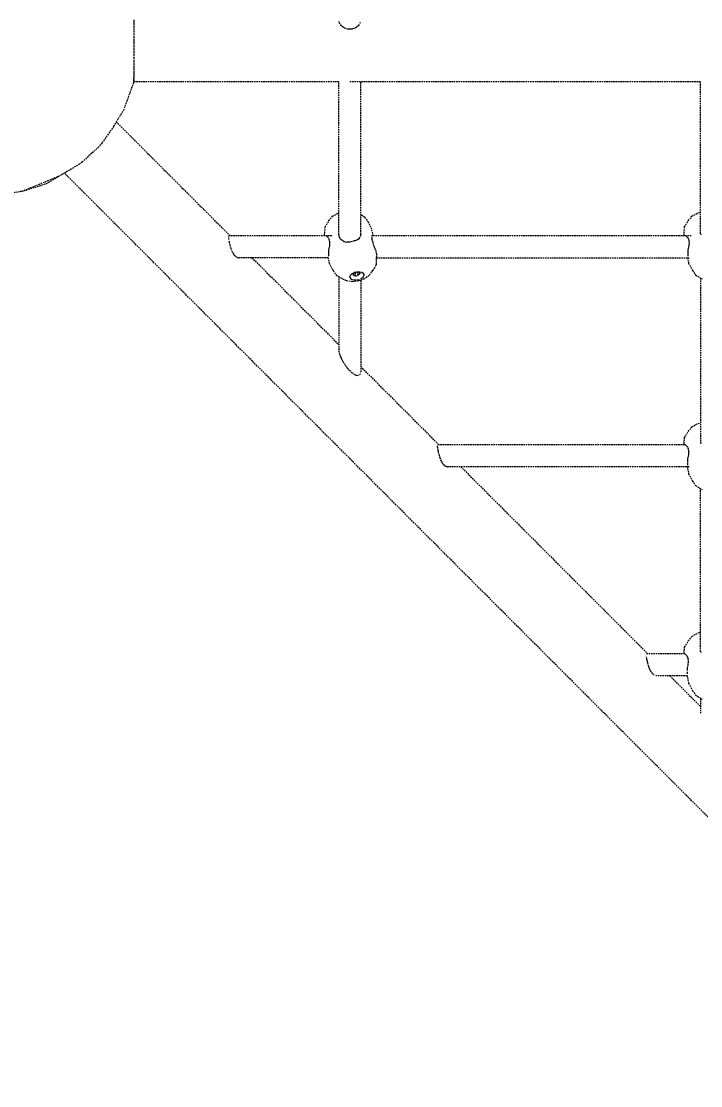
# Model space of a CAD drawing. Header units: millimetres. Extents: x -5899 to 5819, y -5159 to 4068.
# Drawn here: x -1605 to -1045, y -1811 to -934 of the extents above; entities that cross this region are included whole.
import ezdxf

# ---------------------------------------------------------------- set-up
doc = ezdxf.new("R2010")
doc.units = ezdxf.units.MM
doc.linetypes.add('HIDDEN', pattern=[1.905, 1.27, -0.635])
for name, color, linetype in [('DIKOM_ОБЪЕКТ', 7, 'Continuous'), ('DIKOM_РАЗМЕР_ЗОНА', 7, 'Continuous'), ('DIKOM_РАЗМЕР_ОБЪЕКТА', 7, 'Continuous')]:
    doc.layers.add(name, color=color, linetype=linetype)
doc.styles.add('style1', font='arialbd.ttf', dxfattribs={"width": 0.8})
doc.dimstyles.new('1-50', dxfattribs={"dimtxt": 300, "dimasz": 200, "dimexe": 100, "dimexo": 0, "dimgap": 100, "dimtad": 1, "dimtxsty": 'style1', "dimcen": 200, "dimclrd": 7, "dimclre": 7, "dimclrt": 7, "dimadec": 1, "dimazin": 2, "dimtfac": 1, "dimtmove": 0, "dimatfit": 2, "dimfxl": 0, "dimlwd": 25, "dimlwe": 18, "dimarcsym": 0})

# ---------------------------------------------------------------- blocks, each defined once
blk = doc.blocks.new('*D0')
at = {"layer": 'Defpoints', "color": 0, "transparency": 16777216}
for p in [(-587.32, 2301.17), (-4790.55, -2120.14), (-586.68, -2120.14)]:
    blk.add_point(p, dxfattribs=at)
at = {"layer": 'DIKOM_РАЗМЕР_ОБЪЕКТА', "color": 7, "lineweight": 18, "transparency": 16777216}
for p, q in [((-587.32, 2301.17), (-4890.55, 2301.17)), ((-586.68, -2120.14), (-4890.55, -2120.14))]:
    blk.add_line(p, q, dxfattribs=at)
at = {"layer": 'DIKOM_РАЗМЕР_ОБЪЕКТА', "color": 7, "lineweight": 25, "transparency": 16777216}
blk.add_line((-4790.55, 2101.17), (-4790.55, -1920.14), dxfattribs=at)
at = {"layer": 'DIKOM_РАЗМЕР_ОБЪЕКТА', "color": 7, "transparency": 16777216}
for points in [[(-4823.88, 2101.17), (-4757.22, 2101.17), (-4790.55, 2301.17)], [(-4823.88, -1920.14), (-4757.22, -1920.14), (-4790.55, -2120.14)]]:
    blk.add_solid(points, dxfattribs=at)
at = {"layer": 'DIKOM_РАЗМЕР_ОБЪЕКТА', "color": 7, "transparency": 16777216, "insert": (-5069.25, 85.55), "char_height": 300, "attachment_point": 5, "rotation": 90, "style": 'style1'}
blk.add_mtext('{\\fArial|b0|i0|c204|p34;\\H1.16667x;4400}', dxfattribs=at)
blk = doc.blocks.new('*D1')
at = {"layer": 'Defpoints', "color": 0, "transparency": 16777216}
for p in [(-2800.52, 90.07), (3818.91, 90.07), (3818.91, -4274.71)]:
    blk.add_point(p, dxfattribs=at)
at = {"layer": 'DIKOM_РАЗМЕР_ОБЪЕКТА', "color": 7, "lineweight": 18, "transparency": 16777216}
for p, q in [((-2800.52, 90.07), (-2800.52, -4374.71)), ((3818.91, 90.07), (3818.91, -4374.71))]:
    blk.add_line(p, q, dxfattribs=at)
at = {"layer": 'DIKOM_РАЗМЕР_ОБЪЕКТА', "color": 7, "lineweight": 25, "transparency": 16777216}
blk.add_line((-2600.52, -4274.71), (3618.91, -4274.71), dxfattribs=at)
at = {"layer": 'DIKOM_РАЗМЕР_ОБЪЕКТА', "color": 7, "transparency": 16777216}
for points in [[(-2600.52, -4241.37), (-2600.52, -4308.04), (-2800.52, -4274.71)], [(3618.91, -4241.37), (3618.91, -4308.04), (3818.91, -4274.71)]]:
    blk.add_solid(points, dxfattribs=at)
at = {"layer": 'DIKOM_РАЗМЕР_ОБЪЕКТА', "color": 7, "transparency": 16777216, "insert": (470.97, -3996.01), "char_height": 300, "attachment_point": 5, "style": 'style1'}
blk.add_mtext('{\\fArial|b0|i0|c204|p34;\\H1.16667x;6600}', dxfattribs=at)
blk = doc.blocks.new('*D2')
at = {"layer": 'Defpoints', "color": 0, "transparency": 16777216}
for p in [(-5423.09, 4068.46), (-588.59, 4068.46), (-588.59, -3888.19)]:
    blk.add_point(p, dxfattribs=at)
at = {"layer": 'DIKOM_РАЗМЕР_ЗОНА', "color": 7, "lineweight": 18, "transparency": 16777216}
for p, q in [((-588.59, 4068.46), (-5523.09, 4068.46)), ((-588.59, -3888.19), (-5523.09, -3888.19))]:
    blk.add_line(p, q, dxfattribs=at)
at = {"layer": 'DIKOM_РАЗМЕР_ЗОНА', "color": 7, "lineweight": 25, "transparency": 16777216}
blk.add_line((-5423.09, -3688.19), (-5423.09, 3868.46), dxfattribs=at)
at = {"layer": 'DIKOM_РАЗМЕР_ЗОНА', "color": 7, "transparency": 16777216}
for points in [[(-5456.42, 3868.46), (-5389.75, 3868.46), (-5423.09, 4068.46)], [(-5456.42, -3688.19), (-5389.75, -3688.19), (-5423.09, -3888.19)]]:
    blk.add_solid(points, dxfattribs=at)
at = {"layer": 'DIKOM_РАЗМЕР_ЗОНА', "color": 7, "transparency": 16777216, "insert": (-5701.79, 90.08), "char_height": 300, "attachment_point": 5, "rotation": 90, "style": 'style1'}
blk.add_mtext('{\\fArial|b0|i0|c204|p34;\\H1.16667x;7900}', dxfattribs=at)
blk = doc.blocks.new('*D3')
at = {"layer": 'Defpoints', "color": 0, "transparency": 16777216}
for p in [(-4566.94, 98.04), (5818.91, 98.04), (5818.91, -5058.62)]:
    blk.add_point(p, dxfattribs=at)
at = {"layer": 'DIKOM_РАЗМЕР_ЗОНА', "color": 7, "lineweight": 18, "transparency": 16777216}
for p, q in [((-4566.94, 98.04), (-4566.94, -5158.62)), ((5818.91, 98.04), (5818.91, -5158.62))]:
    blk.add_line(p, q, dxfattribs=at)
at = {"layer": 'DIKOM_РАЗМЕР_ЗОНА', "color": 7, "lineweight": 25, "transparency": 16777216}
blk.add_line((-4366.94, -5058.62), (5618.91, -5058.62), dxfattribs=at)
at = {"layer": 'DIKOM_РАЗМЕР_ЗОНА', "color": 7, "transparency": 16777216}
for points in [[(-4366.94, -5025.29), (-4366.94, -5091.96), (-4566.94, -5058.62)], [(5618.91, -5025.29), (5618.91, -5091.96), (5818.91, -5058.62)]]:
    blk.add_solid(points, dxfattribs=at)
at = {"layer": 'DIKOM_РАЗМЕР_ЗОНА', "color": 7, "transparency": 16777216, "insert": (501.97, -4779.92), "char_height": 300, "attachment_point": 5, "style": 'style1'}
blk.add_mtext('{\\fArial|b0|i0|c204|p34;\\H1.16667x;10400}', dxfattribs=at)

msp = doc.modelspace()

# ---------------------------------------------------------------- linework, layer by layer
at = {"layer": 'DIKOM_ОБЪЕКТ', "color": 7, "linetype": 'HIDDEN', "lineweight": 15}
for p, q in [((-1512.024, -932.829), (-1512.024, -934.46)), ((-1512.024, -934.46), (-1512.024, -936.201)), ((-1512.024, -936.201), (-1512.024, -938.056)), ((-1512.024, -938.056), (-1512.024, -940.231)), ((-1342.903, -934.449), (-1343.011, -934.048)), ((-1342.423, -935.758), (-1342.775, -934.947)), ((-1342.165, -936.188), (-1342.388, -935.834)), ((-1341.231, -937.477), (-1341.851, -936.707)), ((-1340.642, -938.041), (-1341.175, -937.542)), ((-1327.014, -937.551), (-1327.537, -938.04)), ((-1326.342, -936.726), (-1326.958, -937.485)), ((-1325.413, -934.969), (-1325.77, -935.782)), ((-1512.024, -940.231), (-1512.024, -942.105)), ((-1512.024, -942.105), (-1512.024, -944.268)), ((-1512.024, -944.268), (-1512.024, -946.516)), ((-1512.024, -946.516), (-1512.024, -949.902)), ((-1339.545, -938.925), (-1340.377, -938.298)), ((-1338.56, -939.504), (-1339.475, -938.976)), ((-1337.467, -939.977), (-1338.444, -939.562)), ((-1336.723, -940.195), (-1337.405, -939.998)), ((-1335.879, -940.391), (-1336.32, -940.313)), ((-1335.277, -940.497), (-1335.878, -940.391)), ((-1334.158, -940.571), (-1335.209, -940.508)), ((-1333.034, -940.51), (-1334.09, -940.573)), ((-1332.322, -940.394), (-1332.899, -940.497)), ((-1331.853, -940.31), (-1332.323, -940.394)), ((-1330.768, -939.995), (-1331.456, -940.194)), ((-1329.731, -939.559), (-1330.706, -939.974)), ((-1328.76, -939.006), (-1329.672, -939.533)), ((-1327.805, -938.299), (-1328.633, -938.923)), ((-1512.024, -949.902), (-1512.024, -951.252)), ((-1512.024, -951.252), (-1512.024, -953.722)), ((-1512.024, -953.722), (-1512.024, -956.23)), ((-1512.024, -956.23), (-1512.024, -958.751)), ((-1512.024, -958.751), (-1512.024, -961.257)), ((-1512.024, -961.257), (-1512.024, -963.731)), ((-1512.024, -963.731), (-1512.024, -966.171)), ((-1512.024, -966.171), (-1512.024, -968.536)), ((-1512.024, -968.536), (-1512.024, -971.71)), ((-1512.024, -971.71), (-1512.024, -972.879)), ((-1512.024, -972.879), (-1512.024, -974.794)), ((-1512.024, -974.794), (-1512.024, -976.531)), ((-1512.024, -976.531), (-1512.024, -978.093)), ((-1512.024, -978.093), (-1512.024, -979.479)), ((-1512.024, -979.479), (-1512.024, -980.687)), ((-1512.024, -981.704), (-1512.024, -980.687)), ((-1512.024, -981.704), (-1512.024, -982.51)), ((-1512.459, -984.785), (-1520.35, -1006.61)), ((-1512.024, -982.133), (-1512.459, -984.785)), ((-1512.024, -982.549), (-1512.024, -982.133)), ((-1512.024, -982.51), (-1512.024, -983.095)), ((-1512.024, -983.116), (-1512.024, -982.549)), ((-1512.024, -983.572), (-1343.091, -983.572)), ((-1343.09, -1109.797), (-1343.091, -983.572)), ((-1334.091, -983.572), (-1044.893, -983.572)), ((-1325.092, -1109.297), (-1325.091, -983.572)), ((-1044.892, -1109.026), (-1044.893, -983.572)), ((-1520.35, -1006.61), (-1528.679, -1020.437)), ((-1526.562, -1016.923), (-1432.725, -1110.761)), ((-1528.679, -1020.437), (-1538.235, -1034.198)), ((-1538.235, -1034.198), (-1541.168, -1037.588)), ((-1541.168, -1037.588), (-1554.502, -1049.86)), ((-1556.984, -1051.698), (-1583.468, -1067.457)), ((-1554.502, -1049.86), (-1556.984, -1051.698)), ((-669.46, -1958.849), (-1569.306, -1059.03)), ((-1604.536, -1074.154), (-1575.597, -1062.262)), ((-1604.536, -1074.154), (-1583.468, -1067.457)), ((-1573.989, -1061.544), (-1575.597, -1062.262)), ((-1604.536, -1074.154), (-1616.109, -1075.994)), ((-1351.312, -1098.353), (-1348.311, -1094.674)), ((-1348.311, -1094.674), (-1343.234, -1091.806)), ((-1321.809, -1095.552), (-1325.092, -1093.251)), ((-1321.809, -1095.552), (-1318.666, -1099.6)), ((-1055.054, -1098.353), (-1052.052, -1094.674)), ((-1052.052, -1094.674), (-1046.974, -1091.805)), ((-1046.974, -1091.805), (-1044.892, -1091.301)), ((-1354.777, -1108.353), (-1354.344, -1103.438)), ((-1354.344, -1103.438), (-1351.312, -1098.353)), ((-1315.873, -1105.381), (-1318.666, -1099.6)), ((-1058.518, -1108.353), (-1058.086, -1103.437)), ((-1058.086, -1103.437), (-1055.054, -1098.353)), ((-1434.187, -1111.685), (-1434.188, -1112.1)), ((-1348.877, -1110.761), (-1434.184, -1110.876)), ((-1434.066, -1113.017), (-1433.982, -1113.651)), ((-1354.844, -1110.761), (-1354.777, -1108.353)), ((-1353.687, -1110.829), (-1354.194, -1110.777)), ((-1353.083, -1111.052), (-1353.621, -1110.836)), ((-1352.524, -1111.443), (-1353.02, -1111.078)), ((-1352.022, -1111.978), (-1352.475, -1111.48)), ((-1351.589, -1112.654), (-1351.984, -1112.022)), ((-1351.559, -1112.707), (-1351.241, -1113.476)), ((-1351.219, -1113.533), (-1350.978, -1114.419)), ((-1343.09, -1109.796), (-1343.025, -1110.82)), ((-1343.021, -1110.852), (-1342.799, -1111.777)), ((-1342.791, -1111.805), (-1342.42, -1112.624)), ((-1341.899, -1113.352), (-1342.406, -1112.651)), ((-1341.252, -1113.948), (-1341.88, -1113.376)), ((-1326.964, -1113.391), (-1327.699, -1113.927)), ((-1326.306, -1112.732), (-1326.934, -1113.364)), ((-1325.776, -1111.982), (-1326.284, -1112.705)), ((-1325.522, -1111.435), (-1325.762, -1111.952)), ((-1325.16, -1110.253), (-1325.381, -1111.119)), ((-1325.092, -1109.295), (-1325.155, -1110.219)), ((-1052.617, -1110.76), (-1316.137, -1110.761)), ((-1315.95, -1112.004), (-1315.929, -1112.66)), ((-1315.901, -1111.496), (-1315.948, -1111.985)), ((-1315.928, -1112.684), (-1315.83, -1113.48)), ((-1314.728, -1110.761), (-1315.873, -1105.381)), ((-1315.826, -1113.508), (-1315.656, -1114.426)), ((-1058.586, -1110.76), (-1058.518, -1108.353)), ((-1057.433, -1110.822), (-1057.97, -1110.766)), ((-1056.77, -1111.069), (-1057.337, -1110.841)), ((-1056.226, -1111.47), (-1056.743, -1111.089)), ((-1055.732, -1112.012), (-1056.204, -1111.494)), ((-1055.306, -1112.695), (-1055.715, -1112.04)), ((-1055.293, -1112.727), (-1054.964, -1113.52)), ((-1044.871, -1109.348), (-1044.827, -1110.03)), ((-1433.748, -1114.862), (-1433.614, -1115.617)), ((-1433.546, -1115.903), (-1433.423, -1116.404)), ((-1433.284, -1117.038), (-1433.094, -1117.921)), ((-1433.013, -1118.225), (-1432.804, -1118.962)), ((-1432.668, -1119.423), (-1432.414, -1120.346)), ((-1432.317, -1120.645), (-1431.99, -1121.602)), ((-1431.764, -1122.164), (-1431.586, -1122.587)), ((-1351.371, -1121.304), (-1351.692, -1122.325)), ((-1351.078, -1120.13), (-1351.341, -1121.191)), ((-1350.871, -1118.95), (-1351.059, -1120.03)), ((-1350.962, -1114.48), (-1350.804, -1115.45)), ((-1350.757, -1117.777), (-1350.862, -1118.862)), ((-1350.795, -1115.515), (-1350.73, -1116.547)), ((-1350.727, -1116.62), (-1350.754, -1117.696)), ((-1340.489, -1114.41), (-1341.224, -1113.969)), ((-1340.015, -1114.59), (-1340.452, -1114.428)), ((-1340.015, -1114.59), (-1339.617, -1114.841)), ((-1339.572, -1114.866), (-1338.655, -1115.287)), ((-1338.603, -1115.306), (-1337.611, -1115.619)), ((-1337.55, -1115.631), (-1336.49, -1115.831)), ((-1335.311, -1115.915), (-1336.418, -1115.838)), ((-1334.181, -1115.867), (-1335.311, -1115.915)), ((-1332.955, -1115.69), (-1334.091, -1115.865)), ((-1331.765, -1115.38), (-1332.87, -1115.675)), ((-1330.781, -1115.008), (-1331.43, -1115.258)), ((-1329.587, -1114.758), (-1330.57, -1114.984)), ((-1328.62, -1114.411), (-1329.531, -1114.744)), ((-1327.74, -1113.952), (-1328.571, -1114.39)), ((-1315.65, -1114.458), (-1315.415, -1115.462)), ((-1315.407, -1115.498), (-1315.109, -1116.565)), ((-1315.098, -1116.605), (-1314.746, -1117.718)), ((-1314.715, -1117.81), (-1314.322, -1118.937)), ((-1314.303, -1118.987), (-1313.873, -1120.112)), ((-1313.851, -1120.165), (-1313.392, -1121.275)), ((-1313.367, -1121.331), (-1312.892, -1122.4)), ((-1055.1, -1121.264), (-1055.437, -1122.336)), ((-1054.813, -1120.103), (-1055.087, -1121.212)), ((-1054.955, -1113.555), (-1054.706, -1114.468)), ((-1054.61, -1118.932), (-1054.804, -1120.055)), ((-1054.7, -1114.505), (-1054.54, -1115.486)), ((-1054.497, -1117.762), (-1054.606, -1118.886)), ((-1054.535, -1115.543), (-1054.467, -1116.608)), ((-1054.469, -1116.649), (-1054.497, -1117.762)), ((-1431.389, -1123.101), (-1430.992, -1123.962)), ((-1430.861, -1124.223), (-1430.378, -1125.057)), ((-1430.235, -1125.298), (-1429.687, -1126.076)), ((-1429.529, -1126.294), (-1428.954, -1126.952)), ((-1428.636, -1127.277), (-1428.061, -1127.771)), ((-1427.919, -1127.876), (-1427.327, -1128.237)), ((-1427.185, -1128.317), (-1426.574, -1128.55)), ((-1426.294, -1128.642), (-1425.667, -1128.748)), ((-1352.001, -1128.761), (-1425.528, -1128.761)), ((-1414.725, -1128.761), (-1343.085, -1200.401)), ((-1352.05, -1128.533), (-1351.058, -1133.197)), ((-1351.732, -1127.117), (-1351.788, -1127.567)), ((-1351.741, -1122.461), (-1351.691, -1123.425)), ((-1351.685, -1126.44), (-1351.732, -1127.117)), ((-1351.686, -1123.547), (-1351.658, -1124.465)), ((-1351.655, -1125.562), (-1351.677, -1126.325)), ((-1351.656, -1124.696), (-1351.653, -1125.435)), ((-1312.477, -1123.483), (-1312.718, -1122.761)), ((-1312.061, -1125.699), (-1312.482, -1134.994)), ((-1312.077, -1124.51), (-1312.453, -1123.543)), ((-1312.2, -1128.761), (-1054.408, -1128.761)), ((-1312.048, -1125.397), (-1312.015, -1124.645)), ((-1055.79, -1128.538), (-1054.799, -1133.197)), ((-1055.477, -1127.143), (-1055.536, -1127.629)), ((-1055.483, -1122.46), (-1055.432, -1123.422)), ((-1055.421, -1126.379), (-1055.473, -1127.109)), ((-1055.43, -1123.478), (-1055.4, -1124.452)), ((-1055.395, -1125.512), (-1055.418, -1126.331)), ((-1055.397, -1124.697), (-1055.393, -1125.462)), ((-1351.058, -1133.197), (-1347.908, -1139.398)), ((-1347.908, -1139.398), (-1345.374, -1142.967)), ((-1315.342, -1139.233), (-1318.265, -1143.533)), ((-1312.482, -1134.994), (-1315.342, -1139.233)), ((-1054.799, -1133.197), (-1051.648, -1139.398)), ((-1051.648, -1139.398), (-1049.115, -1142.967)), ((-1345.374, -1142.967), (-1339.994, -1146.234)), ((-1343.088, -1144.354), (-1343.085, -1205.388)), ((-1339.994, -1146.234), (-1336.479, -1147.948)), ((-1331.818, -1148.533), (-1336.479, -1147.948)), ((-1333.949, -1144.125), (-1333.417, -1143.025)), ((-1333.949, -1144.125), (-1333.922, -1145.192)), ((-1333.922, -1145.192), (-1333.343, -1146.127)), ((-1333.417, -1143.025), (-1332.381, -1142.002)), ((-1333.343, -1146.127), (-1332.265, -1146.836)), ((-1332.381, -1142.002), (-1330.936, -1141.155)), ((-1330.792, -1147.252), (-1332.265, -1146.836)), ((-1326.719, -1147.899), (-1331.818, -1148.533)), ((-1331.165, -1141.673), (-1331.414, -1142.738)), ((-1331.414, -1142.738), (-1330.598, -1143.548)), ((-1331.165, -1141.673), (-1330.173, -1140.925)), ((-1330.598, -1143.548), (-1331.02, -1141.563)), ((-1330.936, -1141.155), (-1328.788, -1140.506)), ((-1329.23, -1140.572), (-1330.936, -1141.155)), ((-1329.067, -1147.329), (-1330.792, -1147.252)), ((-1330.598, -1143.548), (-1329.025, -1143.79)), ((-1329.025, -1143.79), (-1329.667, -1140.772)), ((-1329.23, -1140.572), (-1327.429, -1140.305)), ((-1327.266, -1147.064), (-1329.067, -1147.329)), ((-1329.025, -1143.79), (-1327.299, -1143.372)), ((-1327.299, -1143.372), (-1327.935, -1140.38)), ((-1326.646, -1140.576), (-1327.927, -1140.379)), ((-1327.429, -1140.305), (-1325.705, -1140.384)), ((-1326.078, -1142.452), (-1327.299, -1143.372)), ((-1327.266, -1147.064), (-1325.561, -1146.479)), ((-1321.96, -1146.143), (-1326.719, -1147.899)), ((-1325.83, -1141.385), (-1326.646, -1140.576)), ((-1326.078, -1142.452), (-1326.433, -1140.788)), ((-1325.83, -1141.385), (-1326.078, -1142.452)), ((-1325.705, -1140.384), (-1324.232, -1140.798)), ((-1324.117, -1145.633), (-1325.561, -1146.479)), ((-1325.093, -1147.299), (-1325.098, -1223.198)), ((-1324.232, -1140.798), (-1323.155, -1141.508)), ((-1323.079, -1144.61), (-1324.117, -1145.633)), ((-1322.575, -1142.442), (-1323.155, -1141.508)), ((-1322.549, -1143.51), (-1323.079, -1144.61)), ((-1322.575, -1142.442), (-1322.549, -1143.51)), ((-1318.265, -1143.533), (-1321.96, -1146.143)), ((-1049.115, -1142.967), (-1043.736, -1146.234)), ((-1044.892, -1145.532), (-1044.892, -1281.11)), ((-1343.055, -1205.664), (-1342.985, -1206.35)), ((-1342.88, -1206.777), (-1342.755, -1207.285)), ((-1342.708, -1207.495), (-1342.411, -1208.441)), ((-1342.292, -1208.817), (-1341.991, -1209.583)), ((-1341.92, -1209.764), (-1341.761, -1210.163)), ((-1341.686, -1210.325), (-1341.308, -1211.182)), ((-1341.308, -1211.182), (-1341.113, -1211.62)), ((-1341.113, -1211.62), (-1340.613, -1212.629)), ((-1340.612, -1212.629), (-1340.388, -1213.068)), ((-1340.388, -1213.068), (-1340.069, -1213.642)), ((-1340.069, -1213.643), (-1339.837, -1214.057)), ((-1339.837, -1214.058), (-1339.588, -1214.488)), ((-1339.465, -1214.689), (-1338.994, -1215.491)), ((-1338.794, -1215.816), (-1338.16, -1216.802)), ((-1337.948, -1217.12), (-1337.273, -1218.076)), ((-1337.05, -1218.383), (-1336.338, -1219.3)), ((-1325.098, -1218.389), (-1260.561, -1282.925)), ((-1336.107, -1219.594), (-1335.358, -1220.47)), ((-1335.12, -1220.746), (-1334.332, -1221.585)), ((-1333.339, -1222.545), (-1334.09, -1221.839)), ((-1332.871, -1222.964), (-1332.15, -1223.568)), ((-1331.928, -1223.73), (-1331.239, -1224.232)), ((-1331.029, -1224.362), (-1330.37, -1224.761)), ((-1330.171, -1224.86), (-1329.549, -1225.159)), ((-1329.365, -1225.227), (-1328.777, -1225.43)), ((-1328.709, -1225.442), (-1328.226, -1225.57)), ((-1327.998, -1225.632), (-1327.489, -1225.671)), ((-1327.287, -1225.681), (-1326.817, -1225.618)), ((-1326.1, -1225.353), (-1325.756, -1225.103)), ((-1325.652, -1224.982), (-1325.411, -1224.629)), ((-1325.147, -1223.809), (-1325.099, -1223.209)), ((-1055.054, -1271.803), (-1052.052, -1268.124)), ((-1052.052, -1268.124), (-1046.974, -1265.255)), ((-1046.974, -1265.255), (-1044.892, -1264.751)), ((-1058.518, -1281.803), (-1058.086, -1276.888)), ((-1058.086, -1276.888), (-1055.054, -1271.803)), ((-1262.025, -1283.794), (-1262.028, -1284.279)), ((-1262.003, -1284.45), (-1261.925, -1284.903)), ((-1261.912, -1285.094), (-1261.814, -1285.838)), ((-1261.76, -1286.092), (-1261.634, -1286.675)), ((-1058.236, -1282.925), (-1261.686, -1282.925)), ((-1261.603, -1286.913), (-1261.445, -1287.801)), ((-1261.362, -1288.144), (-1261.188, -1288.853)), ((-1058.549, -1282.925), (-1058.518, -1281.803)), ((-1057.705, -1282.997), (-1058.199, -1282.945)), ((-1057.139, -1283.223), (-1057.703, -1282.997)), ((-1056.588, -1283.619), (-1057.103, -1283.239)), ((-1056.089, -1284.155), (-1056.559, -1283.64)), ((-1055.659, -1284.834), (-1056.066, -1284.182)), ((-1055.641, -1284.866), (-1055.314, -1285.657)), ((-1055.3, -1285.693), (-1055.052, -1286.601)), ((-1055.043, -1286.64), (-1054.881, -1287.634)), ((-1054.875, -1287.676), (-1054.825, -1288.477)), ((-1054.806, -1288.78), (-1054.834, -1289.885)), ((-1044.892, -1281.11), (-1044.827, -1282.083)), ((-1261.146, -1289.074), (-1260.923, -1290.115)), ((-1260.782, -1290.619), (-1260.585, -1291.317)), ((-1260.531, -1291.481), (-1260.236, -1292.553)), ((-1260.188, -1292.701), (-1259.858, -1293.664)), ((-1259.746, -1293.968), (-1259.441, -1294.696)), ((-1259.254, -1295.201), (-1258.789, -1296.21)), ((-1258.725, -1296.339), (-1258.158, -1297.315)), ((-1258.087, -1297.434), (-1257.488, -1298.285)), ((-1055.445, -1293.452), (-1055.78, -1294.512)), ((-1055.774, -1294.589), (-1055.721, -1295.612)), ((-1055.718, -1295.682), (-1055.69, -1296.648)), ((-1055.688, -1296.721), (-1055.686, -1297.287)), ((-1055.156, -1292.284), (-1055.428, -1293.384)), ((-1054.95, -1291.107), (-1055.144, -1292.223)), ((-1054.836, -1289.936), (-1054.944, -1291.053)), ((-1257.368, -1298.452), (-1256.697, -1299.22)), ((-1256.538, -1299.382), (-1255.867, -1299.959)), ((-1255.694, -1300.074), (-1255.102, -1300.434)), ((-1255.033, -1300.474), (-1254.313, -1300.748)), ((-1254.176, -1300.794), (-1253.433, -1300.919)), ((-1054.416, -1300.925), (-1253.433, -1300.919)), ((-1242.56, -1300.925), (-1088.396, -1455.09)), ((-1056.069, -1300.674), (-1054.799, -1306.647)), ((-1055.763, -1299.277), (-1055.822, -1299.758)), ((-1055.713, -1298.556), (-1055.763, -1299.277)), ((-1055.686, -1297.683), (-1055.708, -1298.492)), ((-1054.799, -1306.647), (-1051.648, -1312.847)), ((-1051.648, -1312.847), (-1049.115, -1316.416)), ((-1049.115, -1316.416), (-1043.735, -1319.684)), ((-1044.892, -1452.986), (-1044.892, -1318.981)), ((-1052.052, -1440.748), (-1046.974, -1437.879)), ((-1046.974, -1437.879), (-1044.892, -1437.374)), ((-1058.086, -1449.51), (-1055.054, -1444.426)), ((-1055.054, -1444.426), (-1052.052, -1440.748)), ((-1057.808, -1455.089), (-1090.034, -1455.09)), ((-1058.537, -1455.089), (-1058.518, -1454.426)), ((-1058.518, -1454.426), (-1058.086, -1449.51)), ((-1057.066, -1455.744), (-1057.512, -1455.416)), ((-1044.892, -1452.983), (-1044.827, -1453.956)), ((-1089.723, -1457.45), (-1089.662, -1457.915)), ((-1089.577, -1458.343), (-1089.471, -1458.84)), ((-1089.464, -1458.897), (-1089.396, -1459.326)), ((-1089.396, -1459.326), (-1089.295, -1459.889)), ((-1089.29, -1459.922), (-1089.182, -1460.381)), ((-1089.182, -1460.381), (-1089.024, -1461.018)), ((-1089.022, -1461.039), (-1088.923, -1461.52)), ((-1088.923, -1461.52), (-1088.773, -1462.216)), ((-1088.755, -1462.281), (-1088.644, -1462.702)), ((-1088.644, -1462.702), (-1088.444, -1463.408)), ((-1088.302, -1463.894), (-1088.101, -1464.624)), ((-1056.556, -1456.27), (-1056.967, -1455.817)), ((-1056.118, -1456.938), (-1056.478, -1456.36)), ((-1056.055, -1457.047), (-1055.763, -1457.752)), ((-1055.716, -1457.875), (-1055.494, -1458.69)), ((-1055.377, -1463.299), (-1055.546, -1464.284)), ((-1055.461, -1458.821), (-1055.315, -1459.714)), ((-1055.259, -1462.122), (-1055.354, -1463.116)), ((-1055.295, -1459.855), (-1055.261, -1460.396)), ((-1055.228, -1460.962), (-1055.253, -1461.95)), ((-1088.101, -1464.624), (-1087.947, -1465.101)), ((-1087.912, -1465.205), (-1087.685, -1465.86)), ((-1087.685, -1465.86), (-1087.506, -1466.321)), ((-1087.506, -1466.321), (-1087.308, -1466.793)), ((-1087.211, -1467.064), (-1087.031, -1467.506)), ((-1087.031, -1467.506), (-1086.714, -1468.193)), ((-1086.714, -1468.193), (-1086.508, -1468.608)), ((-1086.508, -1468.608), (-1086.26, -1469.036)), ((-1086.119, -1469.277), (-1085.892, -1469.658)), ((-1085.892, -1469.659), (-1085.451, -1470.284)), ((-1085.45, -1470.285), (-1085.199, -1470.63)), ((-1085.199, -1470.63), (-1084.736, -1471.161)), ((-1084.736, -1471.161), (-1084.46, -1471.468)), ((-1084.232, -1471.675), (-1083.772, -1472.072)), ((-1083.544, -1472.239), (-1083.074, -1472.526)), ((-1081.913, -1472.986), (-1081.431, -1473.068)), ((-1056.194, -1472.71), (-1054.799, -1479.27)), ((-1056.008, -1466.064), (-1055.968, -1466.593)), ((-1055.953, -1466.829), (-1055.907, -1467.707)), ((-1055.905, -1470.857), (-1055.947, -1471.45)), ((-1055.898, -1467.936), (-1055.873, -1468.757)), ((-1055.873, -1469.975), (-1055.892, -1470.648)), ((-1055.586, -1464.486), (-1055.824, -1465.447)), ((-1056.113, -1473.089), (-1081.203, -1473.089)), ((-1070.397, -1473.089), (-1044.889, -1498.597)), ((-1054.799, -1479.27), (-1051.648, -1485.471)), ((-1051.648, -1485.471), (-1049.115, -1489.04)), ((-1049.115, -1489.04), (-1043.735, -1492.308)), ((-1044.89, -1491.606), (-1044.889, -1503.58)), ((-1044.889, -1503.58), (-1044.838, -1504.05))]:
    msp.add_line(p, q, dxfattribs=at)

# ---------------------------------------------------------------- dimensions: what is measured, and where the dimension line sits
at = {"layer": 'DIKOM_РАЗМЕР_ЗОНА'}
for base, p1, p2, angle, text, picture, middle, dimtype in [((-5423.085, 4068.456), (-588.589, -3888.186), (-588.589, 4068.456), 90, '{\\fArial|b0|i0|c204|p34;\\H1.16667x;7900}', '*D2', (-5423.085, 90.075), 161), ((5818.913, -5058.623), (-4566.94, 98.042), (5818.913, 98.042), 180, '{\\fArial|b0|i0|c204|p34;\\H1.16667x;10400}', '*D3', (501.967, -5058.623), 160)]:
    dim = msp.add_linear_dim(base=base, p1=p1, p2=p2, angle=angle, text=text, dimstyle='1-50', dxfattribs=at)
    dim.commit()
    dim.dimension.update_dxf_attribs({"geometry": picture, "text_midpoint": middle, "dimtype": dimtype})
at = {"layer": 'DIKOM_РАЗМЕР_ОБЪЕКТА'}
for base, p1, p2, angle, text, picture, middle in [((-4790.551, -2120.137), (-587.32, 2301.167), (-586.678, -2120.137), 90, '{\\fArial|b0|i0|c204|p34;\\H1.16667x;4400}', '*D0', (-4790.551, 85.551)), ((3818.913, -4274.707), (-2800.515, 90.069), (3818.913, 90.069), 180, '{\\fArial|b0|i0|c204|p34;\\H1.16667x;6600}', '*D1', (470.966, -4274.707))]:
    dim = msp.add_linear_dim(base=base, p1=p1, p2=p2, angle=angle, text=text, dimstyle='1-50', dxfattribs=at)
    dim.commit()
    dim.dimension.update_dxf_attribs({"geometry": picture, "text_midpoint": middle, "dimtype": 160})

doc.saveas('drawing.dxf')
